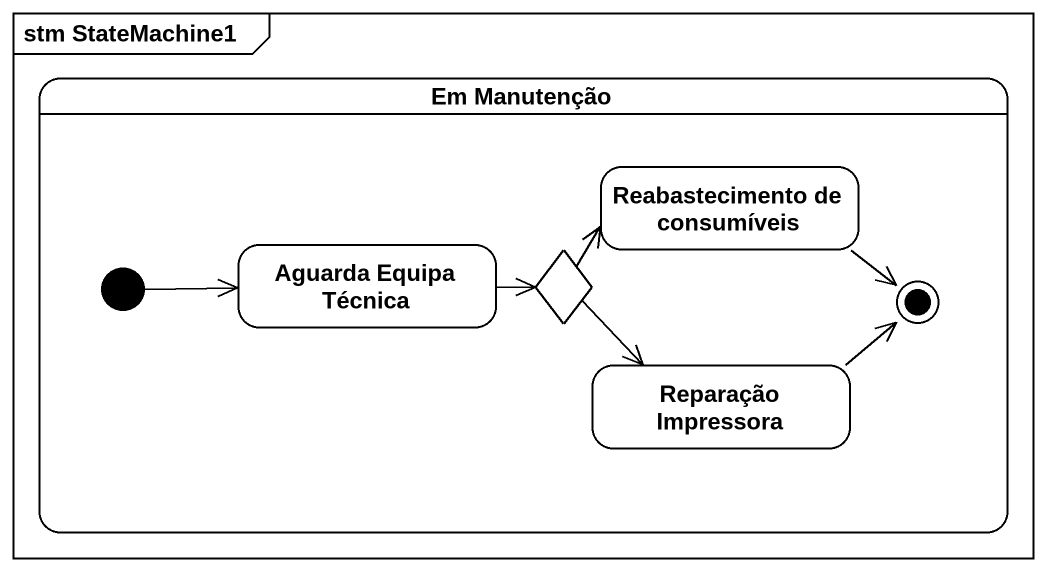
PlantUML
@startuml
mainframe stm StateMachine1
hide empty description
state "Em Manutenção" as Em_Manutenção {
  state "Reabastecimento de consumíveis" as Reabastecimento_de
  state "Aguarda Equipa Técnica" as Aguarda_Equipa_Técnica
  state choice1 <<choice>>
  state "Reparação Impressora" as Reparação_Impressora
  Reabastecimento_de -right-> [*]
  [*] -right-> Aguarda_Equipa_Técnica
  Reparação_Impressora -right-> [*]
}
Aguarda_Equipa_Técnica -right-> choice1
choice1 -right-> Reabastecimento_de
choice1 --> Reparação_Impressora
@enduml
